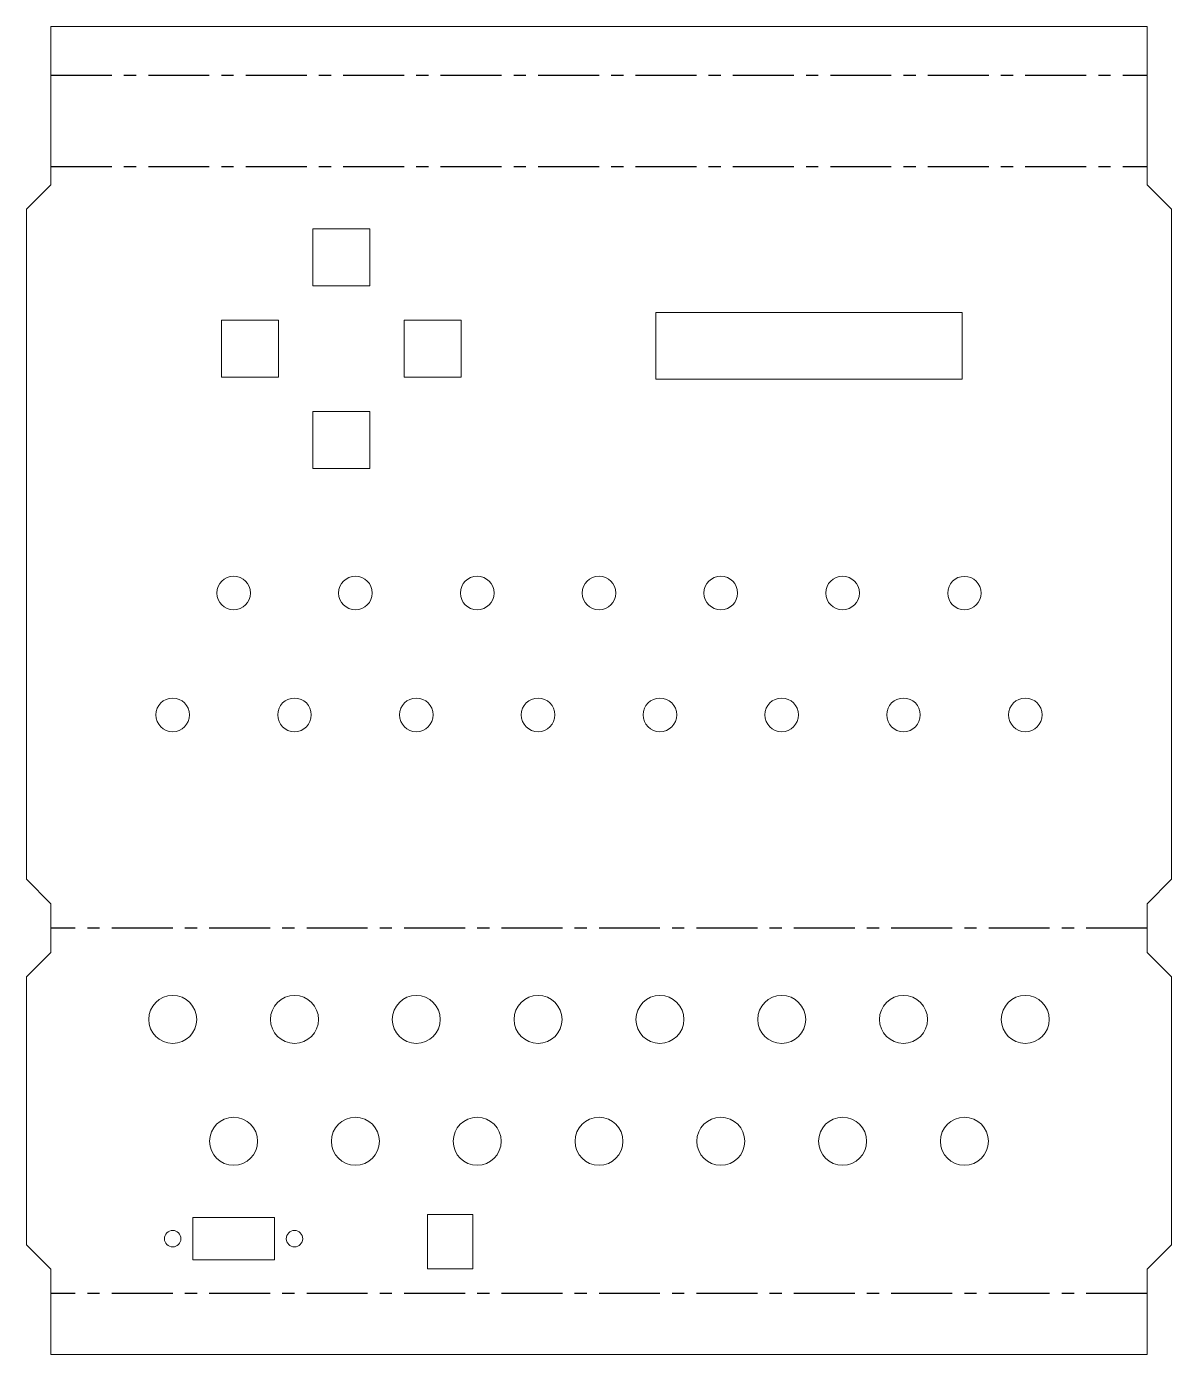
# Model space of a CAD drawing. Header units: inches. Extents: x -0.2 to 9.2, y 0 to 10.9.
import ezdxf

# ---------------------------------------------------------------- set-up
doc = ezdxf.new("R2010")
doc.units = ezdxf.units.IN
doc.header["$MEASUREMENT"] = 0
doc.linetypes.add('CENTERX2', pattern=[0.8, 0.5, -0.1, 0.1, -0.1])

msp = doc.modelspace()

# ---------------------------------------------------------------- linework, layer by layer
at = {"color": 7, "linetype": 'Continuous', "lineweight": 15}
for p, q in [((0, 10.9), (0, 9.6)), ((9, 10.9), (0, 10.9)), ((9, 9.6), (9, 10.9)), ((0, 9.6), (-0.2, 9.4)), ((9.2, 9.4), (9, 9.6)), ((-0.2, 9.4), (-0.2, 3.9)), ((9.2, 3.9), (9.2, 9.4)), ((2.151, 9.239), (2.619, 9.239)), ((2.151, 8.771), (2.151, 9.239)), ((2.619, 9.239), (2.619, 8.771)), ((2.619, 8.771), (2.151, 8.771)), ((4.967, 8.553), (7.483, 8.553)), ((4.967, 8.005), (4.967, 8.553)), ((7.483, 8.553), (7.483, 8.005)), ((1.401, 8.489), (1.869, 8.489)), ((1.401, 8.021), (1.401, 8.489)), ((1.869, 8.489), (1.869, 8.021)), ((2.901, 8.489), (3.369, 8.489)), ((2.901, 8.021), (2.901, 8.489)), ((3.369, 8.489), (3.369, 8.021)), ((1.869, 8.021), (1.401, 8.021)), ((3.369, 8.021), (2.901, 8.021)), ((7.483, 8.005), (4.967, 8.005)), ((2.151, 7.739), (2.619, 7.739)), ((2.151, 7.271), (2.151, 7.739)), ((2.619, 7.739), (2.619, 7.271)), ((2.619, 7.271), (2.151, 7.271)), ((-0.2, 3.9), (0, 3.7)), ((9, 3.7), (9.2, 3.9)), ((0, 3.7), (0, 3.3)), ((9, 3.3), (9, 3.7)), ((0, 3.3), (-0.2, 3.1)), ((9.2, 3.1), (9, 3.3)), ((-0.2, 3.1), (-0.2, 0.9)), ((9.2, 0.9), (9.2, 3.1)), ((1.164, 1.123), (1.836, 1.123)), ((1.164, 0.777), (1.164, 1.123)), ((1.836, 1.123), (1.836, 0.777)), ((3.092, 1.148), (3.463, 1.148)), ((3.092, 0.702), (3.092, 1.148)), ((3.463, 1.148), (3.463, 0.702)), ((-0.2, 0.9), (0, 0.7)), ((9, 0.7), (9.2, 0.9)), ((1.836, 0.777), (1.164, 0.777)), ((0, 0.7), (0, 0)), ((3.463, 0.702), (3.092, 0.702)), ((9, 0), (9, 0.7)), ((0, 0), (9, 0))]:
    msp.add_line(p, q, dxfattribs=at)
at = {"color": 7, "linetype": 'CENTERX2'}
for p, q in [((0, 10.5), (9, 10.5)), ((0, 9.75), (9, 9.75)), ((9, 3.5), (0, 3.5)), ((9, 0.5), (0, 0.5))]:
    msp.add_line(p, q, dxfattribs=at)
at = {"color": 7, "linetype": 'Continuous', "lineweight": 15}
for centre, radius in [((1.5, 6.25), 0.138), ((2.5, 6.25), 0.138), ((3.5, 6.25), 0.138), ((4.5, 6.25), 0.138), ((5.5, 6.25), 0.138), ((6.5, 6.25), 0.138), ((7.5, 6.25), 0.137), ((1, 5.25), 0.138), ((2, 5.25), 0.138), ((3, 5.25), 0.138), ((4, 5.25), 0.138), ((5, 5.25), 0.138), ((6, 5.25), 0.138), ((7, 5.25), 0.138), ((8, 5.25), 0.138), ((1, 2.75), 0.197), ((2, 2.75), 0.197), ((3, 2.75), 0.197), ((4, 2.75), 0.197), ((5, 2.75), 0.197), ((6, 2.75), 0.197), ((7, 2.75), 0.197), ((8, 2.75), 0.197), ((1.5, 1.75), 0.197), ((2.5, 1.75), 0.197), ((3.5, 1.75), 0.197), ((4.5, 1.75), 0.197), ((5.5, 1.75), 0.197), ((6.5, 1.75), 0.197), ((7.5, 1.75), 0.197), ((1, 0.95), 0.0675), ((2, 0.95), 0.0675)]:
    msp.add_circle(centre, radius, dxfattribs=at)

doc.saveas('drawing.dxf')
